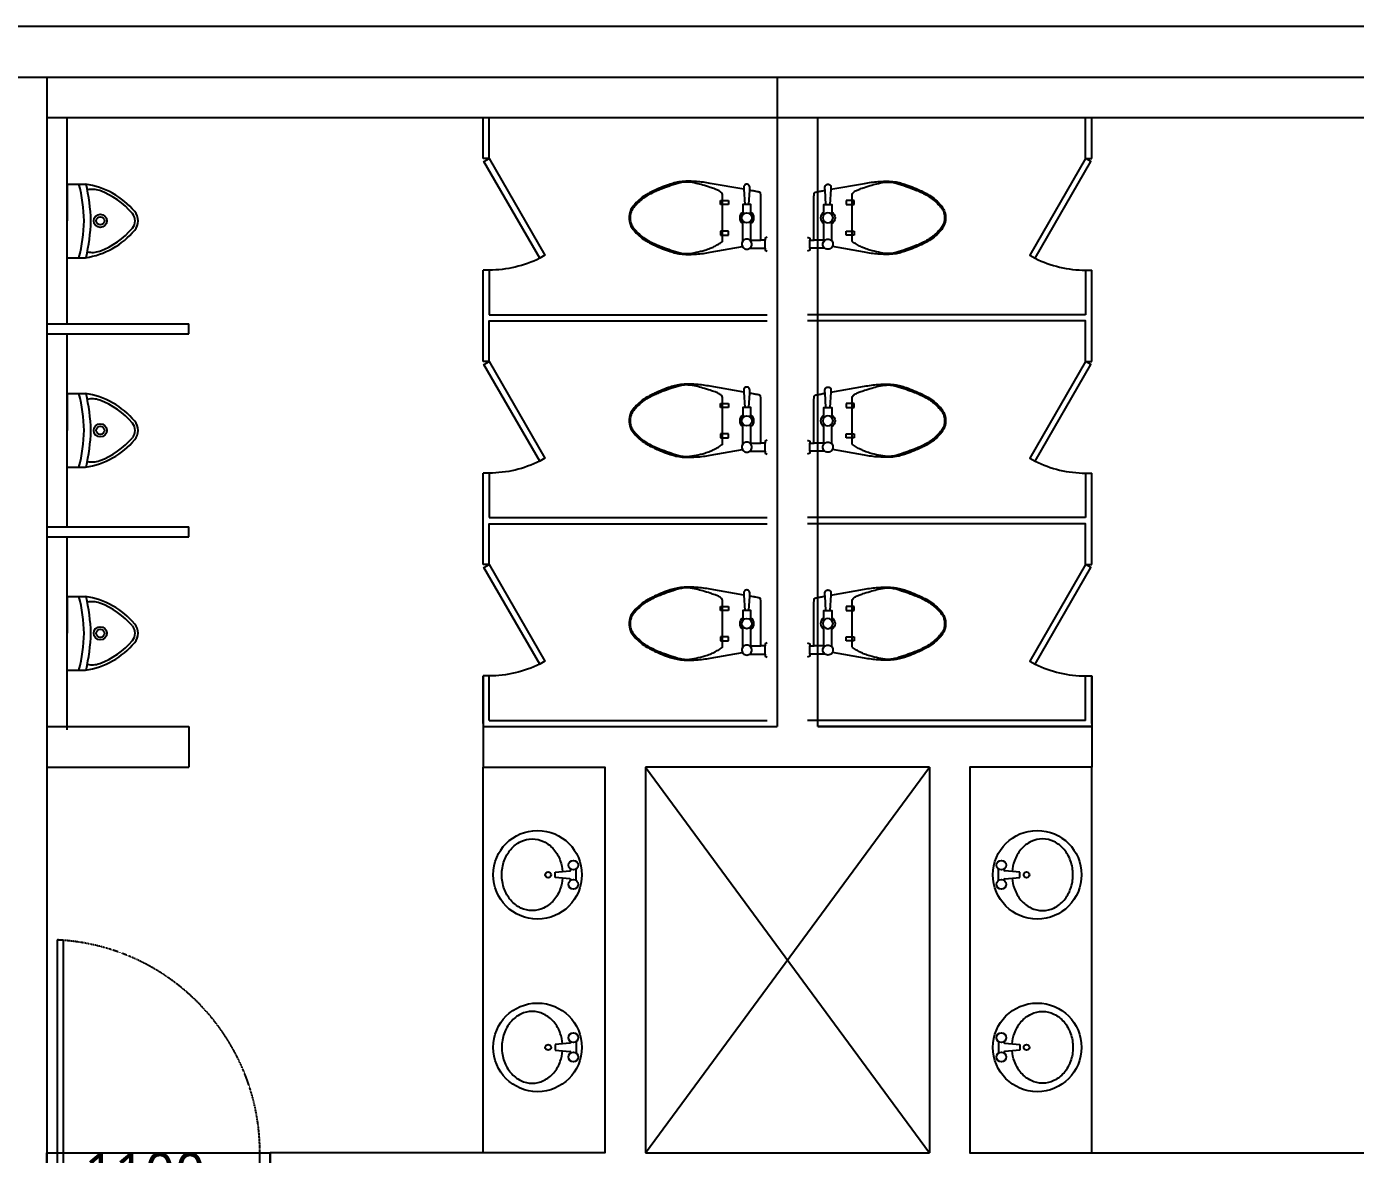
# Model space of a CAD drawing. Header units: millimetres. Extents: x 50157 to 283139, y 29188 to 187058.
# Drawn here: x 154293 to 160843, y 105580 to 111138 of the extents above; entities that cross this region are included whole.
import ezdxf
from ezdxf.enums import TextEntityAlignment as Align

# ---------------------------------------------------------------- set-up
doc = ezdxf.new("R2010")
doc.units = ezdxf.units.MM
doc.linetypes.add('D_HIDDEN', pattern=[0.35, 0.2, -0.15])
doc.layers.get('Defpoints').update_dxf_attribs({"color": 163})
for name, color, linetype in [('A-DOOR', 4, 'Continuous'), ('A-FIN', 6, 'Continuous'), ('A-PARK', 253, 'Continuous'), ('A-RC', 2, 'Continuous'), ('A-TOILET', 252, 'Continuous'), ('A-VOID', 1, 'Continuous'), ('A-WALL', 3, 'Continuous'), ('AA-DWXM-DOOR', 4, 'Continuous'), ('H-PAT 8', 8, 'Continuous')]:
    doc.layers.add(name, color=color, linetype=linetype)
doc.styles.add('LIM_나눔바른고딕_L', font='NanumBarunGothic.ttf')

# ---------------------------------------------------------------- blocks, each defined once
blk = doc.blocks.new('A$C198f86d3')
at = {"lineweight": -3}
for p, q in [((-181.4, 0), (0, 0)), ((-181.4, 0), (-181.4, -90.3)), ((181.4, 0), (0, 0)), ((181.4, 0), (181.4, -90.3))]:
    blk.add_line(p, q, dxfattribs=at)
for radius in [32.5, 20]:
    blk.add_circle((0, -163.5), radius, dxfattribs=at)
for centre, radius, start, end in [((20.7, 736.1), 819.8, 255.72402, 268.59199), ((-20.7, 736.1), 819.8, 271.40354, 284.27152), ((204.4, -33.7), 389.9, 188.34282, 230.09684), ((20.7, 736.1), 853.3, 256.32177, 268.59199), ((-39.2, -122.7), 116.1, 168.39302, 198.94105), ((-20.7, 736.1), 853.3, 271.40354, 283.67377), ((-204.4, -33.7), 389.9, 309.8987, 351.65272), ((39.2, -122.7), 116.1, 341.05449, 11.60252), ((208.8, -29.7), 380.8, 200.06092, 229.98251), ((-208.8, -29.7), 380.8, 310.01302, 339.93462), ((0, -280.4), 54.6, 229.10785, 269.99643), ((0, -280.4), 54.6, 269.99911, 310.88768), ((0, -280.4), 69.6, 228.89304, 269.99777), ((0, -280.4), 69.6, 269.99777, 311.10249)]:
    blk.add_arc(centre, radius, start, end, dxfattribs=at)
blk = doc.blocks.new('150 프레임 문')
for p, q in [((2463571.4, -3159312.2), (2462521.4, -3159312.2)), ((2463571.4, -3159342.2), (2462421.4, -3159342.2))]:
    blk.add_line(p, q)
for points in [[(2462521.4, -3159312.2), (2462321.4, -3159312.2), (2462321.4, -3159262.2), (2462521.4, -3159262.2)], [(2462521.4, -3160362.2), (2462321.4, -3160362.2), (2462321.4, -3160312.2), (2462521.4, -3160312.2)]]:
    blk.add_lwpolyline(points, close=True)
at = {"layer": 'AA-DWXM-DOOR'}
for p, q in [((2462421.4, -3159312.2), (2462421.4, -3159342.2)), ((2463571.4, -3159312.2), (2463571.4, -3159342.2))]:
    blk.add_line(p, q, dxfattribs=at)
at = {"layer": 'Defpoints'}
for p, q in [((2462321.4, -3160312.2), (2462321.4, -3159312.2)), ((2462521.4, -3159312.2), (2462521.4, -3160312.2))]:
    blk.add_line(p, q, dxfattribs=at)
at = {"layer": 'H-PAT 8', "linetype": 'D_HIDDEN'}
blk.add_arc((2462521.4, -3159262.2), 1050, 270, 357.2706, dxfattribs=at)
at = {"layer": 'Defpoints', "style": 'LIM_나눔바른고딕_L'}
blk.add_text('1100', height=200, rotation=1350, dxfattribs=at).set_placement((2462421.4, -3159745), align=Align.MIDDLE_CENTER)
blk = doc.blocks.new('apt104')
for p, q in [((150, -10), (110, -10)), ((110, -80), (110, -31.3)), ((115, -80), (15, -80)), ((115, -120), (15, -120)), ((-85, -230), (-85, -190)), ((-85, -190), (-65, -190)), ((-65, -190), (-65, -230)), ((65, -190), (65, -230)), ((85, -190), (65, -190)), ((85, -230), (85, -190))]:
    blk.add_line(p, q)
for points in [[(95, 0), (100, -10), (110, -10), (110, -31.3), (105.5, -31), (98.4, -30.6), (86.8, -30.2), (0, -30.1), (-86.8, -30.2), (-98.4, -30.6), (-105.5, -31), (-112.6, -31.5), (-119.1, -32.1), (-123.2, -33), (-124.8, -34.7), (-126.1, -37.6), (-127.1, -41.1), (-127.9, -44.7), (-128.8, -49), (-130.1, -55.5), (-130.9, -59.7), (-131.7, -64.2), (-132.6, -69.2), (-133.6, -75), (-134.7, -80.9), (-135.6, -85.8), (-140.8, -85.5), (-143.8, -85.4), (-147.4, -85.2), (-151.7, -85), (-156, -85.9), (-160, -88.1), (-163, -91.1), (-164.7, -94.2), (-165.6, -96.8), (-165.9, -99), (-165.9, -100), (-165.9, -101), (-165.6, -103.2), (-164.7, -105.8), (-163, -108.9), (-160, -111.9), (-156, -114.1), (-151.7, -115), (-147.4, -114.8), (-143.8, -114.6), (-140.8, -114.5), (-170, -280, 0.022182), (-178.7, -348.2, 0.0294), (-180, -400, 0.029565), (-176.7, -435.7, 0.035314), (-170, -465, 0.006976), (-166.1, -477.1, 0.004694), (-160, -495, 0.019426), (-143.8, -535.6, 0.015468), (-120, -585, 0.040875), (-101.1, -615, 0.036447), (-75, -645, 0.04843), (-50.3, -665.2, 0.068612), (-30, -675, 0.037226), (-14.4, -678.8, 0.041311), (0, -680, 0.041311), (14.4, -678.8, 0.037226), (30, -675, 0.068612), (50.3, -665.2, 0.04843), (75, -645, 0.036447), (101.1, -615, 0.040875), (120, -585, 0.015468), (143.8, -535.6, 0.019426), (160, -495, 0.004694), (166.1, -477.1, 0.006976), (170, -465, 0.035314), (176.7, -435.7, 0.029565), (180, -400, 0.0294), (178.7, -348.2, 0.022182), (170, -280), (142.1, -121.9, 0.455372), (150, -85), (150, -10), (160, -10), (165, 0)], [(-65, -90), (-135.6, -85.8, 1.060552)]]:
    blk.add_lwpolyline(points, format="xyb")
for points in [[(-140.8, -114.5), (-65, -110)], [(-15, -80), (-65, -80), (-65, -120), (-15, -120)], [(-65, -230), (-85, -230)], [(65, -230), (85, -230)]]:
    blk.add_lwpolyline(points)
blk.add_lwpolyline([(155, -485, 0.01631), (169.3, -440.5, 0.029266), (175, -415, 0.059581), (176, -392.3, 0.031679), (170, -350, 0.018716), (159.3, -306.5, 0.029941), (150, -280, 0.016406), (141.7, -261.9, 0.013101), (130, -240, 0.031874), (117.8, -221.4, 0.236068), (115, -220), (-115, -220, 0.198912), (-123.7, -223.6, 0.091569), (-135, -240, 0.015343), (-141.8, -256.5, 0.011028), (-150, -280, 0.00909), (-161.3, -317, 0.010307), (-170, -350, 0.040097), (-176.1, -388.6, 0.059581), (-175, -415, 0.029266), (-169.3, -440.5, 0.01631), (-155, -485, 0.00591), (-139.4, -527, 0.010632), (-130, -550, 0.022415), (-114.9, -580.8, 0.027113), (-100, -605, 0.025219), (-89.4, -618.7, 0.015085), (-70, -640, 0.026781), (-54.5, -654.4, 0.03156), (-40, -665, 0.081068), (-24.1, -671.9, 0.057721), (0, -675, 0.044905), (17.8, -673.7, 0.063275), (30, -670, 0.056457), (47.6, -659.7, 0.038661), (70, -640, 0.016027), (90, -618.2, 0.028675), (100, -605, 0.023657), (115.9, -578.9, 0.022415), (130, -550, 0.010632), (139.4, -527, 0.00591)], format="xyb", close=True)
blk.add_circle((0, -100), 25)
for centre, radius, start, end in [((0, -100), 35, 34.8499, 145.1501), ((0, -100), 35, 214.8499, 325.1501), ((130, -100), 25, 36.8699, 298.93716)]:
    blk.add_arc(centre, radius, start, end)
blk = doc.blocks.new('T-2')
at = {"layer": 'A-RC', "flags": 128}
blk.add_lwpolyline([(-2595286.6, 754965.1), (-2603286.6, 754965.1), (-2603286.6, 747065.1), (-2603486.6, 747065.1), (-2603486.6, 755165.1), (-2595086.6, 755165.1), (-2595086.6, 747065.1), (-2595286.6, 747065.1)], dxfattribs=at)
at = {"layer": 'A-TOILET'}
for p, q in [((-2603186.6, 753950.1), (-2603186.6, 754965.1)), ((-2601136.6, 754764.6), (-2601136.6, 754965.1)), ((-2601106.6, 754764.6), (-2601106.6, 754965.1)), ((-2598166.6, 754764.6), (-2598166.6, 754965.1)), ((-2598136.6, 754764.6), (-2598136.6, 754965.1)), ((-2601106.6, 754764.6), (-2601136.6, 754764.6)), ((-2598166.6, 754764.6), (-2598136.6, 754764.6)), ((-2601136.6, 753764.6), (-2601136.6, 754214.6)), ((-2601106.6, 754214.6), (-2601106.6, 753995.1)), ((-2598166.6, 754214.6), (-2598166.6, 753995.1)), ((-2598136.6, 753764.6), (-2598136.6, 754214.6)), ((-2601106.6, 753995.1), (-2599736.6, 753995.1)), ((-2598166.6, 753995.1), (-2599536.6, 753995.1)), ((-2603286.6, 753950.1), (-2602586.6, 753950.1)), ((-2602586.6, 753900.1), (-2602586.6, 753950.1)), ((-2603286.6, 753900.1), (-2602586.6, 753900.1)), ((-2603186.6, 752950.1), (-2603186.6, 753900.1)), ((-2601106.6, 753764.6), (-2601136.6, 753764.6)), ((-2598166.6, 753764.6), (-2598136.6, 753764.6)), ((-2601136.6, 752764.6), (-2601136.6, 753214.6)), ((-2601106.6, 753214.6), (-2601106.6, 752995.1)), ((-2598166.6, 753214.6), (-2598166.6, 752995.1)), ((-2598136.6, 752764.6), (-2598136.6, 753214.6)), ((-2601106.6, 752995.1), (-2599736.6, 752995.1)), ((-2598166.6, 752995.1), (-2599536.6, 752995.1)), ((-2603286.6, 752950.1), (-2602586.6, 752950.1)), ((-2602586.6, 752900.1), (-2602586.6, 752950.1)), ((-2603286.6, 752900.1), (-2602586.6, 752900.1)), ((-2603186.6, 751950.1), (-2603186.6, 752900.1)), ((-2601106.6, 752764.6), (-2601136.6, 752764.6)), ((-2598166.6, 752764.6), (-2598136.6, 752764.6)), ((-2601136.6, 751980.1), (-2601136.6, 752214.6)), ((-2601106.6, 751995.1), (-2601106.6, 752214.6)), ((-2598166.6, 751995.1), (-2598166.6, 752214.6)), ((-2598136.6, 751980.1), (-2598136.6, 752214.6)), ((-2601106.6, 751995.1), (-2599736.6, 751995.1)), ((-2598166.6, 751995.1), (-2599536.6, 751995.1)), ((-2600781.6, 751248.2), (-2600709, 751255.1)), ((-2600781.6, 751221.6), (-2600781.6, 751248.2)), ((-2600709, 751214.8), (-2600781.6, 751221.6)), ((-2600704.7, 751259.8), (-2600704.7, 751262.7)), ((-2600678.1, 751207.1), (-2600678.1, 751262.7)), ((-2598595.1, 751207.1), (-2598595.1, 751262.7)), ((-2598568.5, 751259.8), (-2598568.5, 751262.7)), ((-2598491.5, 751248.2), (-2598564.2, 751255.1)), ((-2598564.2, 751214.8), (-2598491.5, 751221.6)), ((-2598491.5, 751221.6), (-2598491.5, 751248.2)), ((-2600709, 750404.7), (-2600781.6, 750397.8)), ((-2600781.6, 750397.8), (-2600781.6, 750371.2)), ((-2600781.6, 750371.2), (-2600709, 750364.4)), ((-2600678.1, 750412.3), (-2600678.1, 750356.7)), ((-2598595.1, 750412.3), (-2598595.1, 750356.7)), ((-2598564.2, 750404.7), (-2598491.5, 750397.8)), ((-2598491.5, 750371.2), (-2598564.2, 750364.4)), ((-2598491.5, 750397.8), (-2598491.5, 750371.2)), ((-2600704.7, 750359.6), (-2600704.7, 750356.7)), ((-2598568.5, 750359.6), (-2598568.5, 750356.7))]:
    blk.add_line(p, q, dxfattribs=at)
for points in [[(-2601106.6, 754764.6), (-2600831.6, 754288.2), (-2600857.5, 754273.2), (-2601132.5, 754749.6)], [(-2598166.6, 754764.6), (-2598441.6, 754288.2), (-2598415.6, 754273.2), (-2598140.6, 754749.6)], [(-2601106.6, 753764.6), (-2600831.6, 753288.2), (-2600857.5, 753273.2), (-2601132.5, 753749.6)], [(-2598166.6, 753764.6), (-2598441.6, 753288.2), (-2598415.6, 753273.2), (-2598140.6, 753749.6)], [(-2601106.6, 752764.6), (-2600831.6, 752288.2), (-2600857.5, 752273.2), (-2601132.5, 752749.6)], [(-2598166.6, 752764.6), (-2598441.6, 752288.2), (-2598415.6, 752273.2), (-2598140.6, 752749.6)], [(-2601136.6, 751765.1), (-2600536.6, 751765.1), (-2600536.6, 749865.1), (-2601136.6, 749865.1)], [(-2598136.6, 751765.1), (-2598736.6, 751765.1), (-2598736.6, 749865.1), (-2598136.6, 749865.1)]]:
    blk.add_lwpolyline(points, close=True, dxfattribs=at)
for points in [[(-2600857.5, 754273.2, -0.1142), (-2601106.6, 754214.6), (-2601136.6, 754214.6)], [(-2598415.6, 754273.2, 0.1142), (-2598166.6, 754214.6), (-2598136.6, 754214.6)], [(-2600857.5, 753273.2, -0.1142), (-2601106.6, 753214.6), (-2601136.6, 753214.6)], [(-2598415.6, 753273.2, 0.1142), (-2598166.6, 753214.6), (-2598136.6, 753214.6)], [(-2600857.5, 752273.2, -0.1142), (-2601106.6, 752214.6), (-2601136.6, 752214.6)], [(-2598415.6, 752273.2, 0.1142), (-2598166.6, 752214.6), (-2598136.6, 752214.6)], [(-2600744.8, 751218.1, -0.064435), (-2600755.8, 751166, -0.091719), (-2600788, 751110, -0.103599), (-2600838, 751071.2, -0.113912), (-2600894.2, 751058.2, -0.113912), (-2600950.4, 751071.2, -0.103599), (-2601000.3, 751110, -0.091719), (-2601032.5, 751166, -0.084785), (-2601044.3, 751234.9, -0.084785), (-2601032.5, 751303.8, -0.091719), (-2601000.3, 751359.9, -0.103599), (-2600950.4, 751398.6, -0.113912), (-2600894.2, 751411.6, -0.113912), (-2600838, 751398.6, -0.103599), (-2600788, 751359.9, -0.091719), (-2600755.8, 751303.8, -0.064435), (-2600744.8, 751251.7, -0.084785)], [(-2598528.4, 751218.1, 0.064435), (-2598517.3, 751166, 0.091719), (-2598485.1, 751110, 0.103599), (-2598435.1, 751071.2, 0.113912), (-2598378.9, 751058.2, 0.113912), (-2598322.8, 751071.2, 0.103599), (-2598272.8, 751110, 0.091719), (-2598240.6, 751166, 0.084785), (-2598228.8, 751234.9, 0.084785), (-2598240.6, 751303.8, 0.091719), (-2598272.8, 751359.9, 0.103599), (-2598322.8, 751398.6, 0.113912), (-2598378.9, 751411.6, 0.113912), (-2598435.1, 751398.6, 0.103599), (-2598485.1, 751359.9, 0.091719), (-2598517.3, 751303.8, 0.064435), (-2598528.4, 751251.7, 0.084785)], [(-2600709, 751214.8, -0.386916), (-2600704.7, 751210), (-2600704.7, 751207.1)], [(-2598564.2, 751214.8, 0.386916), (-2598568.5, 751210), (-2598568.5, 751207.1)], [(-2600744.8, 750401.3, 0.064435), (-2600755.8, 750453.4, 0.091719), (-2600788, 750509.5, 0.103599), (-2600838, 750548.3, 0.113912), (-2600894.2, 750561.2, 0.113912), (-2600950.4, 750548.3, 0.103599), (-2601000.3, 750509.5, 0.091719), (-2601032.5, 750453.4, 0.084785), (-2601044.3, 750384.5, 0.084785), (-2601032.5, 750315.6, 0.091719), (-2601000.3, 750259.6, 0.103599), (-2600950.4, 750220.8, 0.113912), (-2600894.2, 750207.8, 0.113912), (-2600838, 750220.8, 0.103599), (-2600788, 750259.6, 0.091719), (-2600755.8, 750315.6, 0.064435), (-2600744.8, 750367.7, 0.084785)], [(-2598528.4, 750401.3, -0.064435), (-2598517.3, 750453.4, -0.091719), (-2598485.1, 750509.5, -0.103599), (-2598435.1, 750548.3, -0.113912), (-2598378.9, 750561.2, -0.113912), (-2598322.8, 750548.3, -0.103599), (-2598272.8, 750509.5, -0.091719), (-2598240.6, 750453.4, -0.084785), (-2598228.8, 750384.5, -0.084785), (-2598240.6, 750315.6, -0.091719), (-2598272.8, 750259.6, -0.103599), (-2598322.8, 750220.8, -0.113912), (-2598378.9, 750207.8, -0.113912), (-2598435.1, 750220.8, -0.103599), (-2598485.1, 750259.6, -0.091719), (-2598517.3, 750315.6, -0.064435), (-2598528.4, 750367.7, -0.084785)], [(-2600704.7, 750412.3), (-2600704.7, 750409.4, -0.386916), (-2600709, 750404.7)], [(-2598568.5, 750412.3), (-2598568.5, 750409.4, 0.386916), (-2598564.2, 750404.7)]]:
    blk.add_lwpolyline(points, format="xyb", dxfattribs=at)
for points in [[(-2601106.6, 753764.6), (-2601106.6, 753965.1), (-2599736.6, 753965.1)], [(-2598166.6, 753764.6), (-2598166.6, 753965.1), (-2599536.6, 753965.1)], [(-2601106.6, 752764.6), (-2601106.6, 752965.1), (-2599736.6, 752965.1)], [(-2598166.6, 752764.6), (-2598166.6, 752965.1), (-2599536.6, 752965.1)], [(-2601136.6, 752214.6), (-2601136.6, 751965.1), (-2599736.6, 751965.1)], [(-2598136.6, 752214.6), (-2598136.6, 751965.1), (-2599486.6, 751965.1)]]:
    blk.add_lwpolyline(points, dxfattribs=at)
for centre, radius in [((-2600868.1, 751234.9), 218.5), ((-2598405.1, 751234.9), 218.5), ((-2600691.4, 751282.4), 23.7), ((-2598581.8, 751282.4), 23.7), ((-2600815.8, 751234.9), 14.2), ((-2598457.3, 751234.9), 14.2), ((-2600691.4, 751187.4), 23.7), ((-2598581.8, 751187.4), 23.7), ((-2600868.1, 750384.5), 218.5), ((-2598405.1, 750384.5), 218.5), ((-2600691.4, 750432), 23.7), ((-2598581.8, 750432), 23.7), ((-2600815.8, 750384.5), 14.2), ((-2598457.3, 750384.5), 14.2), ((-2600691.4, 750337), 23.7), ((-2598581.8, 750337), 23.7)]:
    blk.add_circle(centre, radius, dxfattribs=at)
for centre, start, end in [((-2600709.4, 751259.8), 275.39095, 0), ((-2598563.7, 751259.8), 180, 264.60905), ((-2600709.4, 750359.6), 0, 84.60905), ((-2598563.7, 750359.6), 95.39095, 180)]:
    blk.add_arc(centre, 4.75, start, end, dxfattribs=at)
at = {"layer": 'A-VOID'}
for p, q in [((-2600336.6, 751765.1), (-2598936.6, 749865.1)), ((-2600336.6, 749865.1), (-2598936.6, 751765.1))]:
    blk.add_line(p, q, dxfattribs=at)
at = {"layer": 'A-WALL'}
for p, q in [((-2599686.6, 755165.1), (-2599686.6, 751965.1)), ((-2599486.6, 751965.1), (-2599486.6, 754965.1)), ((-2602586.6, 751965.1), (-2602586.6, 751765.1)), ((-2601136.6, 751965.1), (-2601136.6, 751765.1)), ((-2598136.6, 751965.1), (-2598136.6, 751765.1))]:
    blk.add_line(p, q, dxfattribs=at)
at = {"layer": 'A-WALL', "flags": 128}
for points in [[(-2603286.6, 751965.1), (-2602586.6, 751965.1)], [(-2601136.6, 751965.1), (-2599686.6, 751965.1)], [(-2599486.6, 751965.1), (-2598136.6, 751965.1)], [(-2603286.6, 751765.1), (-2602586.6, 751765.1)], [(-2601136.6, 751765.1), (-2600536.6, 751765.1), (-2600536.6, 749865.1), (-2602186.6, 749865.1)], [(-2600336.6, 751765.1), (-2600336.6, 749865.1)], [(-2598936.6, 751765.1), (-2600336.6, 751765.1)], [(-2598936.6, 751765.1), (-2598936.6, 749865.1)], [(-2598136.6, 751765.1), (-2598736.6, 751765.1), (-2598736.6, 749865.1), (-2596386.6, 749865.1)], [(-2602186.6, 749665.1), (-2602186.6, 749865.1)], [(-2600336.6, 749865.1), (-2598936.6, 749865.1)]]:
    blk.add_lwpolyline(points, dxfattribs=at)
at = {"layer": 'A-DOOR', "linetype": 'Continuous', "ltscale": 300, "rotation": 90.00000000000011}
blk.add_blockref('150 프레임 문', (-5762548.8, -1712656.3), dxfattribs=at)
at = {"layer": 'A-TOILET'}
for name, p, rotation in [('A$C198f86d3', (-2603186.6, 754457.6), 89.99999999999997), ('apt104', (-2599736.6, 754472.6), 270.0000006386023), ('apt104', (-2599736.6, 753472.6), 270.0000006386023), ('A$C198f86d3', (-2603186.6, 753425.1), 89.99999999999997), ('A$C198f86d3', (-2603186.6, 752425.1), 89.99999999999997), ('apt104', (-2599736.6, 752472.6), 270.0000006386023)]:
    blk.add_blockref(name, p, dxfattribs=dict(at, rotation=rotation))
at = {"layer": 'A-TOILET', "xscale": -1, "rotation": 89.99999936138691}
for p in [(-2599536.6, 754472.6), (-2599536.6, 753472.6), (-2599536.6, 752472.6)]:
    blk.add_blockref('apt104', p, dxfattribs=at)
blk = doc.blocks.new('CORE-4')
at = {"layer": 'A-RC', "flags": 128}
blk.add_lwpolyline([(-2595277.1, 755165.1), (-2593177.1, 755165.1), (-2593177.1, 747065.1), (-2595277.1, 747065.1)], dxfattribs=at)

msp = doc.modelspace()

# ---------------------------------------------------------------- linework, layer by layer
at = {"layer": 'A-FIN', "flags": 128}
msp.add_lwpolyline([(162592.5, 110887.8), (162592.5, 111137.8), (145592.5, 111137.8)], dxfattribs=at)

# ---------------------------------------------------------------- next in the draw order: block references
msp.add_blockref('T-2', (2757679.1, -644277.3))

# ---------------------------------------------------------------- next in the draw order: block references
at = {"layer": 'A-PARK'}
msp.add_blockref('CORE-4', (2747569.6, -644277.3), dxfattribs=at)

doc.saveas('drawing.dxf')
